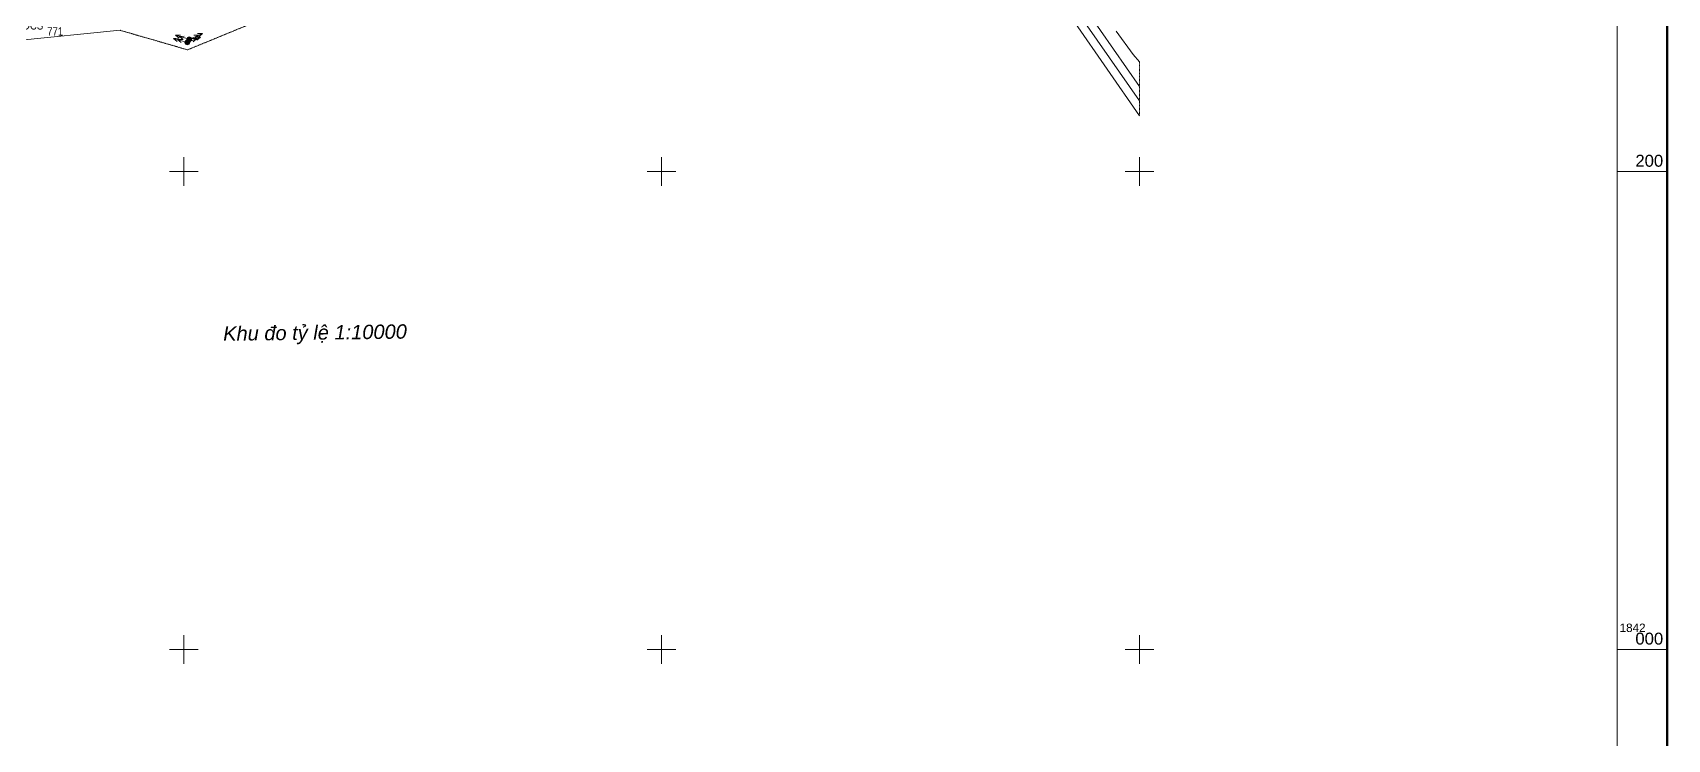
# Model space of a CAD drawing. Header units: metres. Extents: x 545779 to 547235, y 1841259 to 1843294.
# Drawn here: x 546537 to 547221, y 1841962 to 1842258 of the extents above; entities that cross this region are included whole.
import ezdxf
from ezdxf.enums import TextEntityAlignment as Align

# ---------------------------------------------------------------- set-up
doc = ezdxf.new("R2010")
doc.units = ezdxf.units.M
doc.header["$MEASUREMENT"] = 0
doc.linetypes.add('DGN Style 1', pattern=[0.09648, 0, -0.09648])
for name, color, linetype, lineweight in [('Level 10', 7, 'Continuous', 0), ('Level 13', 7, 'Continuous', 0), ('Level 17', 7, 'Continuous', 0), ('Level 22', 7, 'Continuous', 0), ('Level 23', 7, 'Continuous', 0), ('Level 24', 7, 'Continuous', 0), ('Level 48', 7, 'Continuous', 0), ('Level 50', 7, 'Continuous', 0), ('Level 55', 7, 'Continuous', 0), ('Level 56', 7, 'Continuous', 0), ('Level 60', 7, 'Continuous', 0), ('Level 61', 7, 'Continuous', 0)]:
    doc.layers.add(name, color=color, linetype=linetype, lineweight=lineweight)
doc.styles.add('Style-VHarial', font='VHarial.shx')
doc.styles.add('Style-Vnariali', font='Vnariali.shx')
doc.styles.add('Style-vnarialNarrowI', font='vnarialNarrowI.shx')

# ---------------------------------------------------------------- blocks, each defined once
blk = doc.blocks.new('N_THUA_959')
at = {"layer": 'Level 13', "color": 230, "linetype": 'Continuous', "lineweight": 13, "flags": 128}
blk.add_lwpolyline([(-2.87, 0), (2.17, 0)], dxfattribs=at)
at = {"layer": 'Level 13', "color": 230, "linetype": 'Continuous', "lineweight": 0, "style": 'Style-vnarialNarrowI'}
blk.add_text('DCS ', height=3.49998, dxfattribs=at).set_placement((-3.946954, -0.00001), align=Align.MIDDLE_RIGHT)
blk.add_text('721', height=3.49998, dxfattribs=at).set_placement((-0.045308, 0.78), align=Align.CENTER)
blk.add_text('771', height=3.49998, dxfattribs=at).set_placement((-0.045308, -0.78002), align=Align.TOP_CENTER)

msp = doc.modelspace()

# ---------------------------------------------------------------- hatches: boundary and pattern name
at = {"layer": 'Level 48', "linetype": 'Continuous', "lineweight": 0}
h = msp.add_hatch(color=7, dxfattribs=at)
edge = h.paths.add_edge_path()
edge.add_arc((546602.31, 1842255.33), 1, 0, 360)
h = msp.add_hatch(color=7, dxfattribs=at)
edge = h.paths.add_edge_path()
edge.add_arc((546601.5, 1842254.03), 1, 0, 360)

# ---------------------------------------------------------------- linework, layer by layer
at = {"layer": 'Level 10', "color": 7, "linetype": 'Continuous', "lineweight": 0, "flags": 128}
for points in [[(546816.63, 1842343.86), (546868.66, 1842357.11), (546879.02, 1842357.45), (546896.87, 1842354.84), (546905.41, 1842351.4), (546914.74, 1842342.9), (546959.43, 1842281.98), (547000, 1842223.29)], [(546573.35, 1842259.11), (546529.18, 1842254.64)], [(547000, 1842245.84), (546997.36, 1842248.92), (546990.25, 1842258.78)]]:
    msp.add_lwpolyline(points, dxfattribs=at)
at = {"layer": 'Level 22', "color": 1, "linetype": 'Continuous', "lineweight": 0, "ltscale": 2, "flags": 128}
for points in [[(547000, 1842229.56), (546969.73, 1842273.05)], [(546972.83, 1842274.83), (547000, 1842235.59)]]:
    msp.add_lwpolyline(points, dxfattribs=at)
at = {"layer": 'Level 23', "color": 12, "linetype": 'Continuous', "lineweight": 0, "flags": 128}
for points in [[(546816.63, 1842343.86), (546868.66, 1842357.11), (546879.02, 1842357.45), (546896.87, 1842354.84), (546905.41, 1842351.4), (546914.74, 1842342.9), (546959.43, 1842281.98), (547000, 1842223.29)], [(547000, 1842245.84), (546997.36, 1842248.92), (546990.25, 1842258.78)]]:
    msp.add_lwpolyline(points, dxfattribs=at)
at = {"layer": 'Level 24', "color": 2, "linetype": 'DGN Style 1', "lineweight": 0, "flags": 128}
msp.add_lwpolyline([(547000, 1842245.84), (547000, 1842223.29)], dxfattribs=at)
at = {"layer": 'Level 48', "color": 230, "linetype": 'Continuous', "lineweight": 0}
for p, q in [((546595.74, 1842255.71), (546597.76, 1842255.79)), ((546595.74, 1842255.71), (546600.54, 1842254.32)), ((546595.74, 1842255.71), (546597.29, 1842254.47)), ((546596.55, 1842257.03), (546598.58, 1842257.1)), ((546596.55, 1842257.03), (546601.35, 1842255.63)), ((546596.55, 1842257.03), (546598.1, 1842255.78)), ((546597.42, 1842255.23), (546599.44, 1842255.31)), ((546597.42, 1842255.23), (546598.97, 1842253.98)), ((546598.24, 1842256.54), (546600.25, 1842256.62)), ((546598.24, 1842256.54), (546599.78, 1842255.29)), ((546607.06, 1842256.27), (546602.42, 1842254.39)), ((546607.79, 1842257.76), (546603.22, 1842255.72)), ((546605.44, 1842255.61), (546603.44, 1842255.63)), ((546605.44, 1842255.61), (546603.9, 1842254.3)), ((546606.19, 1842257.05), (546604.2, 1842257)), ((546606.19, 1842257.05), (546604.7, 1842255.68)), ((546607.06, 1842256.27), (546605.07, 1842256.29)), ((546607.06, 1842256.27), (546605.51, 1842254.96)), ((546607.79, 1842257.76), (546605.8, 1842257.71)), ((546607.79, 1842257.76), (546606.29, 1842256.39))]:
    msp.add_line(p, q, dxfattribs=at)
for centre in [(546602.31, 1842255.33), (546601.5, 1842254.03)]:
    msp.add_circle(centre, 1, dxfattribs=at)
at = {"layer": 'Level 50', "color": 230, "linetype": 'DGN Style 1', "lineweight": 0, "flags": 128}
msp.add_lwpolyline([(546660.54, 1842275.14), (546601.61, 1842250.93), (546573.35, 1842259.11)], dxfattribs=at)
at = {"layer": 'Level 55', "color": 230, "linetype": 'Continuous', "lineweight": 0}
msp.add_line((546601.93, 1842255.46), (546602.31, 1842255.33), dxfattribs=at)
at = {"layer": 'Level 60', "color": 7, "linetype": 'Continuous', "lineweight": 0, "flags": 128}
msp.add_lwpolyline([(545800, 1843200), (547200, 1843200), (547200, 1841800), (545800, 1841800), (545800, 1843200)], close=True, dxfattribs=at)
for points in [[(546600, 1842194), (546600, 1842206)], [(546800, 1842194), (546800, 1842206)], [(547000, 1842194), (547000, 1842206)], [(546594, 1842200), (546606, 1842200)], [(546794, 1842200), (546806, 1842200)], [(546994, 1842200), (547006, 1842200)], [(547200, 1842200), (547221, 1842200)], [(546600, 1841994), (546600, 1842006)], [(546800, 1841994), (546800, 1842006)], [(547000, 1841994), (547000, 1842006)], [(546594, 1842000), (546606, 1842000)], [(546794, 1842000), (546806, 1842000)], [(546994, 1842000), (547006, 1842000)], [(547200, 1842000), (547221, 1842000)]]:
    msp.add_lwpolyline(points, dxfattribs=at)
at = {"layer": 'Level 61', "color": 7, "linetype": 'Continuous', "lineweight": 140, "flags": 128}
msp.add_lwpolyline([(545779, 1843221), (547221, 1843221), (547221, 1841779), (545779, 1841779), (545779, 1843221)], close=True, dxfattribs=at)

# ---------------------------------------------------------------- block references
at = {"layer": 'Level 13', "color": 230, "linetype": 'Continuous', "lineweight": 0}
msp.add_blockref('N_THUA_959', (546546.24, 1842261.17), dxfattribs=at)

# ---------------------------------------------------------------- texts
at = {"layer": 'Level 17', "color": 7, "linetype": 'Continuous', "lineweight": 0, "style": 'Style-Vnariali'}
msp.add_text('Khu ®o tû lÖ 1:10000', height=6, rotation=0.6965, dxfattribs=at).set_placement((546654.94, 1842132.6), align=Align.MIDDLE_CENTER)
at = {"layer": 'Level 56', "color": 7, "linetype": 'Continuous', "lineweight": 0, "style": 'Style-VHarial'}
for s, p in [('200', (547219.28, 1842202)), ('000', (547219.28, 1842002))]:
    msp.add_text(s, height=5, dxfattribs=at).set_placement(p, align=Align.RIGHT)
msp.add_text('1842', height=3.5, dxfattribs=at).set_placement((547201.03, 1842007.29))

doc.saveas('drawing.dxf')
